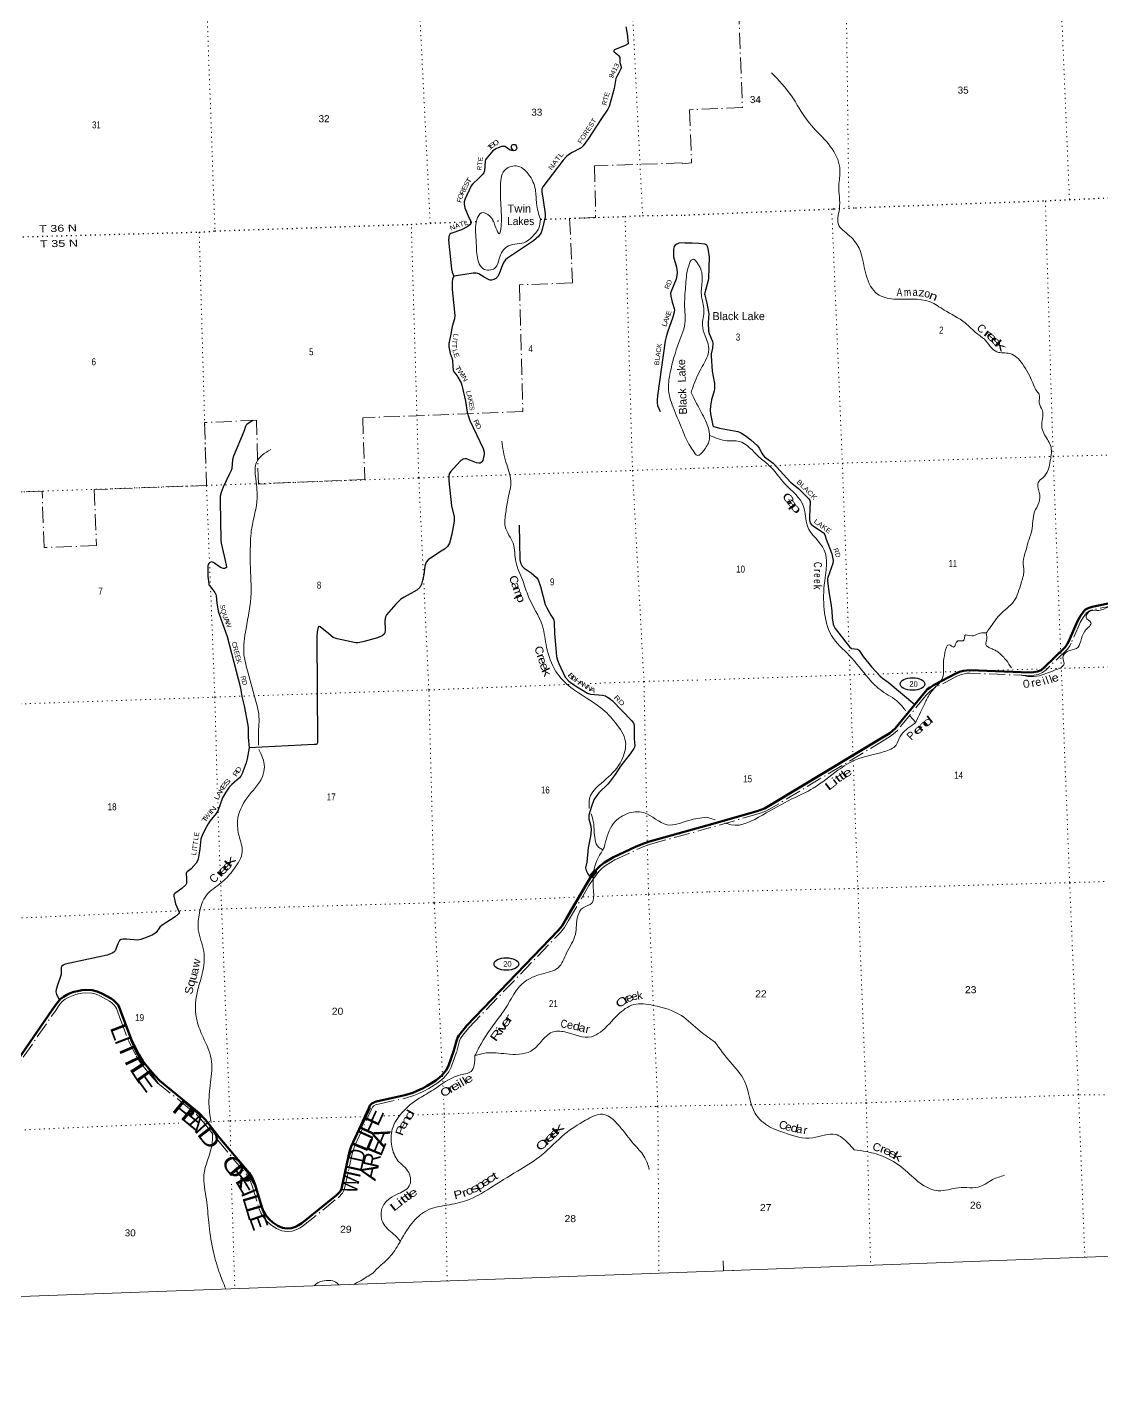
# Model space of a CAD drawing. Header units: feet. Extents: x 727543 to 978287, y 379550 to 572970.
# Drawn here: x 807907 to 834743, y 379550 to 413836 of the extents above; entities that cross this region are included whole.
import ezdxf
from ezdxf.enums import TextEntityAlignment as Align

# ---------------------------------------------------------------- set-up
doc = ezdxf.new("R2010")
doc.units = ezdxf.units.FT
doc.header["$LTSCALE"] = 80
doc.linetypes.add('DOT_DASHED', pattern=[7.7, 5, -1.2, 0.3, -1.2])
doc.linetypes.add('DOTTED', pattern=[1.5, 0.3, -1.2])
for name, color, linetype, lineweight in [('17', 7, 'Continuous', 25), ('23', 7, 'Continuous', 70), ('29', 7, 'Continuous', 25), ('39', 7, 'Continuous', 13), ('4', 7, 'Continuous', 13), ('44', 7, 'DOT_DASHED', 13), ('59', 7, 'Continuous', 13), ('6', 7, 'DOTTED', 25), ('7', 7, 'DOTTED', 13)]:
    doc.layers.add(name, color=color, linetype=linetype, lineweight=lineweight)
doc.layers.add('30', color=7, linetype='Continuous')
doc.layers.add('41', color=7, linetype='Continuous')

msp = doc.modelspace()

# ---------------------------------------------------------------- linework, layer by layer
at = {"layer": '17'}
for centre in [(830020.41, 397429.86), (819873.02, 390432.81)]:
    msp.add_ellipse(centre, major_axis=(309.24, -1), ratio=0.500121, dxfattribs=at)
at = {"layer": '23'}
for points in [[(836306.91, 399730.65), (834510.95, 399357.02), (834432.03, 399334.91), (834390.99, 399319.11), (834343.64, 399287.53), (834308.92, 399255.94), (834220.53, 399135.91), (834143.62, 399001.17), (833913.59, 398482.21), (833884.35, 398423.65), (833835.91, 398351.65), (833312.51, 397842.98), (833230.91, 397779.29), (833140.95, 397742.96), (833044.67, 397722.43), (832949.84, 397714.96), (831454.33, 397775.33), (831370.04, 397771.39), (831291.13, 397758.75), (831196.43, 397730.33), (831098.06, 397690.03), (830558.78, 397411.31), (830457.08, 397344.41), (830397.79, 397297.6), (830299.35, 397194.41), (830076.91, 396921.57)], [(830076.91, 396921.57), (829588.26, 396322.19), (829451.53, 396203.38), (829274.04, 396093.01), (826465.85, 394399.26), (826320.93, 394320.59), (826142.23, 394254.63), (824881.83, 393894.74)], [(821976.06, 392593.98), (821995.98, 392625.26), (822132.42, 392802.23), (822218.33, 392888.19), (822324.45, 392969.1), (822547.71, 393101.61), (823100.15, 393360.97), (823282.08, 393436.82), (823447.82, 393497.45), (824881.83, 393894.74)], [(808708.47, 389531.46), (808725.69, 389550.89), (808804.28, 389613.9), (808892.45, 389667.19), (808976.61, 389703.68), (809069.32, 389737.98), (809155.23, 389758.21), (809263.88, 389778.43), (809367.47, 389786.02), (809526.65, 389775.91), (809647.94, 389748.09), (809767.13, 389698.72), (809994.52, 389570.23), (810062.32, 389520.55), (810120.43, 389464.93), (810170.96, 389409.31), (810201.1, 389353.93), (810312.2, 389046.85), (810501.39, 388552.76), (810688, 388175.87), (810792.53, 388008.65), (810964.35, 387791.22), (811085.63, 387649.64), (811217.32, 387513.26), (812192.47, 386718.71), (812357.18, 386539.18), (812710.59, 386083.97), (813448.19, 385213.22), (813528.97, 385078.4), (813595.14, 384919.71), (813762.73, 384358.01), (813801.85, 384249.13), (813855.26, 384163.47), (813943.35, 384056.98), (814036.59, 383972.46), (814160.64, 383890.12), (814282.3, 383840.64), (814398.15, 383824.38), (814504.28, 383834.49), (814605.34, 383869.89), (814681.93, 383907.11), (814762, 383960.91), (815626.78, 384656.68), (815716.05, 384751.25), (815749.84, 384817.32), (815955.94, 385745.84), (815997.56, 385874.8), (816041.68, 385981.86), (816434.68, 386834.88), (816462.48, 386896.22), (816513.01, 386946.78), (816593.87, 386992.29), (816664.39, 387007.86), (817335.79, 387153.91), (817533.8, 387214.78), (817656.67, 387269.83), (817778.9, 387323.49), (817895.13, 387389.23), (818112.42, 387525.75), (818260.44, 387645.79), (818370.15, 387778.58), (818424.8, 387886.96), (818561.42, 388268.62), (818633.77, 388536.46), (818658.19, 388607.85), (818683.46, 388643.25), (818749.43, 388731.2), (818886.46, 388896.44), (821168.12, 391274.86), (821264.83, 391385.91), (821363.11, 391559.72), (821872.62, 392431.54), (821976.06, 392593.98)], [(808526.77, 389284.95), (808656.21, 389472.49), (808708.47, 389531.46)], [(804810.55, 383284.38), (805119.61, 383482.21), (805166.82, 383524.77), (805194.99, 383570.16), (805219.88, 383618.32), (805227.35, 383672.58), (805254.19, 384173.25), (805247.67, 384268.08), (805233.87, 384330.21), (805185.34, 384536.61), (805178.19, 384618.24), (805188.3, 384663.75), (805199.74, 384684.84), (805253.99, 384752.24), (805318.33, 384804.85), (806516.03, 385600.89), (806590.61, 385657.36), (806633.4, 385700.63), (806671.47, 385766.07), (806711.58, 385871.62), (807263.38, 387416.65), (807315.93, 387519.87), (807390.11, 387638.12), (808526.77, 389284.95)]]:
    msp.add_lwpolyline(points, dxfattribs=at)
at = {"layer": '29'}
msp.add_line((818837.67, 407663.1), (818560.85, 407623.66), dxfattribs=at)
for points in [[(822856.5, 413849.42), (822893.25, 413673.57), (822918.5, 413434.68), (822913.02, 413425.55), (822898.42, 413414.59), (822839.7, 413381.67), (822574.4, 413280.33), (822562.65, 413266.69), (822557.18, 413252.08), (822560.83, 413235.64), (822569.56, 413225.51), (822646.15, 413162.98), (822679.44, 413129.74), (822705.43, 413085.37), (822710.46, 413049.39), (822706.9, 412958.13), (822739.66, 412850.35), (822741.49, 412828.44), (822736.28, 412804.12), (822683.85, 412698.2), (822621.05, 412595.63), (822605.19, 412556.5), (822575.43, 412361.9), (822562.9, 412313.71), (822442.21, 411857.91), (822409.72, 411790.04), (822230.67, 411531.73), (821924.31, 411064.39), (821792.57, 410873.69), (821738.13, 410823.88), (821518.18, 410708.84), (821428.57, 410649.4), (821376.5, 410608.91), (821288.53, 410518.51), (820785.17, 409856.55), (820763.35, 409822.81), (820756.05, 409794.51), (820760.53, 409725.87), (820790.76, 409523.4), (820843.64, 409181.87), (820838.18, 409099.57), (820773.94, 408817.19), (820737.8, 408701.63), (820712.25, 408657.8), (820682.48, 408618.2), (820549.56, 408503.86), (820272.49, 408319.96)], [(820059.68, 410754.78), (820026.1, 410787.85), (820000.53, 410830.38), (819996.9, 410849.93), (819996.9, 410866.37), (820006.03, 410888.28), (820016.53, 410901.98), (820038.88, 410912.02), (820064.42, 410913.84), (820084.5, 410908.36), (820097.73, 410898.32), (820113.69, 410879.15), (820126.47, 410849.93), (820130.12, 410809.76), (820124.64, 410796.98), (820114.87, 410780.01), (820091.8, 410762.28), (820059.8, 410752.77), (820002.38, 410756.8), (819965.77, 410767.86), (819874.44, 410839.69), (819830.84, 410859.06), (819794.35, 410864.54), (819753.81, 410859.39), (819608.21, 410804.28), (819573.54, 410780.54), (819537.67, 410748.61), (819370.98, 410554.12), (819354.56, 410530.38), (819344.13, 410495.57), (819325.36, 410253.73), (819316.23, 410224.52), (819306.85, 410202.53), (819270.61, 410153.3), (819187.11, 410070.71), (819027.91, 409920.48), (818994.26, 409874.3), (818834.24, 409534.16), (818818.05, 409482.24), (818818.05, 409425.63), (818823.53, 409372.68), (818832.3, 409327.92), (818937.58, 409089.12), (818980.46, 409008.39), (818991.76, 408960.71), (818987.76, 408939), (818958.56, 408902.48), (818894.81, 408854.39), (818751.3, 408781.91), (818483.74, 408684.49), (818464.03, 408668.75), (818441.97, 408637.76), (818431.18, 408599.36), (818430.86, 408517.92), (818498.1, 407794.05), (818520.56, 407722.52), (818560.85, 407623.66)], [(824340.87, 408453.6), (824184.35, 408441.3), (824130.22, 408424.09), (824093.72, 408391.23), (824068.17, 408358.36), (824045.03, 408298.32), (824052.34, 408106.73), (824126.52, 407846.03), (824137.52, 407708.3), (824133.87, 407635.26), (824111.92, 407546.14), (823977.53, 407217.5), (823973.28, 407193.36), (823979.35, 407118.57), (824016.45, 406971.04), (824069.95, 406786.01), (824068.17, 406724.07), (824028.59, 406595.81), (823896.83, 406222.86), (823863.79, 406103.22), (823840.76, 406007.61), (823649.08, 404631.04), (823638.91, 404529.44), (823641.16, 404457.99), (823652.11, 404392.25), (823712.75, 404240.43)], [(824340.87, 408453.6), (824510.48, 408456.35), (824679.41, 408447.79), (824819.92, 408430.45), (824852.76, 408415.84), (824870.49, 408402.71), (824892.91, 408368.36), (824916.64, 408263.36), (824935.24, 408094.29), (824919.43, 407573.12), (824911.17, 407511.94), (824830.88, 407203.34), (824825.4, 407168.64), (824829.29, 407142.1), (824881.43, 406948.25), (824926.76, 406721.86), (824929.42, 406683.83), (824917.24, 406451.13), (824923.95, 406246.49), (824937.68, 406189.55), (825022.52, 405986.78), (825031.62, 405957.98), (825031.62, 405941.54), (825020.89, 405823.28), (824991.47, 405682.25), (824990.25, 405626.45), (825017.48, 405244.04), (825068.13, 404982.87), (825071.9, 404941.3), (825073.61, 404809.4), (825067.19, 404753.48), (824999.29, 404527.06), (824970.86, 404376.71), (824967.77, 404275.28), (824976.72, 404177.16), (825029.83, 403887.24), (825040.79, 403869.89), (825057.86, 403863.28), (825200.95, 403824.03), (825653.26, 403737.39), (825699.57, 403721.98), (825747.01, 403698.24), (825840.08, 403641.64), (825978.69, 403535.2), (826144.84, 403380.51), (826185.08, 403326.71), (826254.87, 403198.06), (826276.23, 403154.09), (826321.2, 403105.61), (826475.15, 402996.13), (826539.01, 402945.92), (826968.96, 402473.11), (827167.22, 402316.79), (827299.75, 402186.36), (827425.9, 402060.28), (827451.45, 402016.46), (827461.17, 401990.38), (827458.55, 401800.61), (827443.74, 401612.42), (827445.99, 401532.6), (827453.29, 401486.95), (827460.58, 401457.73), (827486.13, 401423.03), (827537.78, 401381.74), (827668.8, 401289.59), (827787.07, 401213.13), (827805.48, 401196.57), (827831.03, 401160.05), (827866.29, 401050.52), (828006.28, 400680.23), (828031.76, 400555.63), (828035.41, 400515.46), (828027.78, 400442.9), (827904.02, 400091.81), (827896.72, 400058.95), (827895.32, 400008.34), (827932.63, 399729.21), (827976.39, 399440.21), (828005.93, 399255.63), (828012.77, 399082.35), (828035.41, 398926.8), (828050.01, 398882.97), (828085.95, 398816.61), (828447.83, 398355.24), (828491.73, 398320.69), (828648.32, 398298.07), (828668.64, 398286.77), (828685.06, 398271.25), (828784.71, 398121.37), (828993.17, 397860.49), (829204.39, 397632), (829270.85, 397572.79), (829414.93, 397472.09), (830076.91, 396921.57)], [(820272.49, 408319.96), (819902.81, 408074.59), (819850.92, 408031.47), (819829.02, 407998.61), (819777.27, 407904.07), (819689.39, 407679.01), (819661.14, 407615.14), (819635.59, 407585.02), (819606.4, 407561.28), (819560.77, 407537.54), (819500.55, 407523.84), (819464.06, 407522.93), (819445.36, 407526.29), (819313.67, 407595.92), (819183.28, 407677.74), (819155.66, 407687.27), (819120.98, 407691.84), (819089.96, 407696.4), (819042.71, 407692.32), (818837.67, 407663.1)], [(818560.85, 407623.66), (818529.73, 407549.41), (818514.84, 407477.68), (818520.02, 407287.99), (818580.81, 406634.57), (818575.62, 406555.4), (818520.14, 406364.44), (818486.85, 406174.68), (818438.47, 405940.68), (818433, 405901.42), (818434.85, 405856.59), (818469.23, 405686.68), (818520.59, 405558.13), (818530.08, 405514.17), (818531.09, 405360.64), (818542.49, 405269.62), (818557.02, 405230.69), (818639.93, 405130.11), (818662.93, 405100.71), (818719.5, 405000.28), (818743.22, 404952.81), (818758.97, 404898.12), (818851.61, 404496.96), (818896.24, 404222.52), (818931.18, 404090.92), (818961.14, 404015.88), (819296.2, 403316.68), (819316.22, 403224.47), (819319.87, 403173.35), (819313.49, 403127.66), (819281.55, 403014.48), (819263.3, 402983.44), (819244.22, 402964.24), (819217.68, 402950.57), (819183.01, 402946.92), (819129.3, 402955.96), (818876.43, 403054.66), (818843.98, 403055.63), (818794.31, 403045.52), (818766.94, 403032.74), (818735.25, 403011.32), (818546.79, 402809.08), (818474.96, 402735.1), (818443.2, 402678.14), (818431.17, 402620.06), (818433.06, 402507.83), (818502.63, 401881.09), (818568.03, 401611.19), (818571.75, 401500.88), (818508.01, 401176.09), (818454.89, 400950.17), (818403.79, 400866.17), (818327.94, 400798.48), (818198.68, 400724.76), (817922.37, 400535.92), (817867.29, 400471.75), (817832.92, 400371.4), (817809.02, 400159.93), (817751.88, 399928.46), (817710.35, 399845.43), (817633.34, 399776.5), (817316.18, 399602.57), (817235.95, 399546.72), (817109.56, 399424.65), (816998.01, 399291.27), (816878.39, 399157.44), (816852.67, 399109.54), (816838.08, 399017.82), (816841.72, 398773.55), (816832.03, 398710.32), (816816.17, 398674.95), (816769.73, 398634.17), (816655.42, 398581.47), (816320.78, 398488.49), (816210.32, 398463.13), (816162.88, 398457.66), (816113.86, 398461.06), (815640.97, 398556.26), (815545.14, 398593.81), (815434.45, 398684.79), (815223.54, 398861.26), (815195.71, 398866.69), (815169.76, 398846.21), (815144.16, 398731.65), (815137.68, 398601.96), (815157.09, 395987.95), (815153.73, 395956.93), (815140.26, 395930.44), (815120.89, 395920.41), (815070.34, 395914.51), (813443.18, 395834.06)], [(813539.38, 404014.96), (813396.41, 403922.02), (813370.86, 403896.46), (813351.52, 403864.24), (813310.49, 403736.71), (813053.34, 403122.23), (813032.24, 403034.46), (813010.72, 402817.05), (812994.94, 402762.5), (812946.9, 402664.03), (812797.79, 402344.7), (812743.11, 402211.05), (812724.87, 402127.05), (812721.12, 401998.99), (812735.81, 401027.79), (812745.03, 400947.39), (812847.41, 400518.47), (812879.17, 400358.52), (812876.32, 400340.29), (812867.2, 400330.25), (812837.16, 400315.82), (812801.51, 400314.73), (812750.41, 400331.16), (812705.13, 400357.13), (812556.98, 400466.29), (812534, 400477.16), (812505.88, 400480.9), (812467.88, 400465.48), (812436.54, 400438.9), (812423.76, 400418.81), (812414.13, 400381.72), (812413.88, 400112.92), (812434.71, 399936.74), (812442.01, 399910.26), (812453.26, 399892.76), (812542.82, 399782.45), (812589.83, 399714.88), (812617.2, 399663.75), (812624.56, 399633.3), (812635.19, 399454.02), (812670.12, 399255.64), (812684.68, 399200.06), (812824.2, 398827.72), (812897.65, 398613.45), (813232.58, 397336.27), (813265.55, 397121.83), (813322.03, 396886.43), (813411.02, 396405.22), (813417.94, 396327.81), (813423.13, 396103.77), (813443.18, 395834.06)], [(820191.5, 401399.05), (820212.73, 400529.19), (820225.04, 400457.17), (820246.93, 400409.7), (820268.83, 400373.18), (820318, 400324.74), (820488.76, 400210.75), (820625.22, 400094.9), (820666.65, 400031.71), (820725.98, 399863.94), (820845.49, 399414.52), (820882.9, 399334.91), (820986.97, 399150.61), (821053.52, 399049.32), (821070.38, 398973.27), (821075, 398690.59), (821105.3, 398316.35), (821123.18, 398117.25), (821152.06, 398023.1), (821186.41, 397938.81), (821344.08, 397601.81), (821429.44, 397504.52), (821558.21, 397405.31), (821900.25, 397201.4), (821976.91, 397173.45), (822278.12, 397147.4), (822345.51, 397132.01), (822396.61, 397102.79), (822462.3, 397062.62), (822521.07, 397011.07), (823002.46, 396516.64), (823046.51, 396447.54), (823064.51, 396403.42), (823065.91, 396325.32), (823063.4, 396060.44), (823079.11, 395892.14), (823075.45, 395850.14), (823059.58, 395817.72), (822964.42, 395681.18), (822723.05, 395381.08), (822591.83, 395169.83), (822417.52, 394934), (822181.28, 394714.36), (822131.04, 394643.57), (822060.84, 394531.76), (822001.74, 394365.73), (821936.75, 394153.78), (821933, 394056.83), (821981.98, 393879.63), (821991.49, 393784.92), (821976.5, 393630.76), (821916.89, 393338.53), (821879.4, 392980.81), (821852.8, 392837.21), (821865.47, 392771.9), (821903.9, 392687.48), (821976.06, 392593.98)], [(813443.18, 395834.06), (813400.07, 395563.43), (813371.97, 395464.4), (813268.68, 395194.58), (813235.84, 395128.84), (813206.02, 395087.57), (813016.85, 394920.68), (812948.85, 394849.25), (812863.57, 394727.12), (812778.35, 394583.32), (812673.78, 394279.75), (812625.47, 394191.02), (812466.33, 394006.55), (812418.3, 393932.8), (812339.74, 393785.44), (812268.67, 393640.64), (812241.77, 393559.83), (812217.88, 393314), (812181.07, 393103.79), (812162.82, 393030.75), (812123.64, 392957.23), (811994.76, 392808.75), (811896.4, 392734.94), (811881.8, 392722.16), (811870.03, 392692.84), (811877.2, 392571.97), (811881.8, 392475.64), (811881.8, 392444.6), (811862.42, 392411.52), (811761.08, 392321.19)], [(811761.08, 392321.19), (811761.08, 392321.19), (811589.56, 392198.62), (811567.92, 392167.05), (811561.22, 392130.39), (811608.9, 391941), (811694.58, 391725.38), (811695.66, 391708.72), (811684.71, 391683.16), (811594.18, 391608.76), (811275.95, 391405.6), (811216.51, 391353.79), (811119.09, 391221.17), (811042.36, 391166.4), (810895.11, 391105.92), (810739.44, 391042.23), (810664.58, 391032.75), (810383.92, 391053.85), (810297.82, 391056.84), (810246.73, 391045.88), (810209.65, 391022.14), (810167.89, 390941.05), (810095.54, 390761.29), (810064.25, 390729.98), (810027.75, 390704.42), (809901.59, 390651.72), (808847.91, 390426.65), (808797.8, 390403.12), (808764.95, 390377.56), (808747.51, 390344.39), (808746.7, 390176.69), (808736.31, 390123.5), (808660.42, 389901.11), (808622.61, 389796.88), (808615.37, 389739.01), (808631.54, 389671.18), (808708.47, 389531.46)]]:
    msp.add_lwpolyline(points, dxfattribs=at)
at = {"layer": '39'}
for p, q in [((829953.75, 396635.57), (830098.96, 396464.14)), ((824871.21, 394106.01), (825092.13, 394036.5))]:
    msp.add_line(p, q, dxfattribs=at)
for points in [[(826496.78, 412704.35), (826993.7, 412127.26), (827393.15, 411509.95), (828152.54, 410531.92), (828206.65, 410265.83), (828180.33, 409893.65), (828192.21, 409295.07), (828175.46, 408888.98), (828313.42, 408743.25), (828637.85, 408407.32), (828865.56, 407641.93), (829147.27, 407171.17), (829549.42, 407050.15), (830459.64, 406979.77), (830812.83, 406774.09), (831332.99, 406454.09), (831625.96, 406189.51), (831814.55, 406043.79), (832128, 405727.59), (832453.7, 405688.22), (832764.61, 405430.42), (833022.06, 404958.68), (833126.44, 404747.05), (833186.81, 404662.74), (833185.55, 404458.98), (833264.98, 404262.48), (833247.96, 403862.43), (833389.42, 403543.37), (833469.03, 403389.24), (833463.09, 403013.84), (833277.34, 402582.82), (833158.77, 402469.14), (833187.65, 402224.23), (833179.01, 401957.64), (833069.39, 401731.37), (833000.69, 401262.68), (832900.9, 400950.08), (832850.69, 400754.43), (832783.52, 400483.48), (832801.59, 400254.27), (832733.88, 399949), (832554.89, 399502.11), (832193.55, 399150.77), (831950.51, 398826.37), (831858.48, 398707.71)], [(820721.13, 409042.36), (820627.61, 409432.9), (820596.36, 409785.63), (820428.74, 410162.95), (820116.46, 410376.74), (819826.64, 410259.78), (819724.6, 409832.72), (819742.81, 409249.3), (819740.56, 408867.37), (819691.69, 408682.19), (819612.34, 408825.51), (819459.37, 409122.41), (819254.38, 409205.76), (819134.35, 409030.77), (819117.43, 408535.3), (819140.02, 408135.86), (819328.94, 407789.42), (819604.72, 407837.3), (819689.04, 408053.75), (819923.78, 408379.35), (820359.89, 408478.05), (820507.46, 408598.4), (820681.2, 408818.11), (820724.76, 409043.56)], [(824376.1, 407663.21), (824549.28, 408041.58), (824711.93, 407840.35), (824764.36, 407519.73), (824745.51, 407161.97), (824809.53, 406761.14), (824770.9, 406392.5), (824836.96, 406130.92), (824931.22, 405779.71), (824765.15, 405361.58), (824543.44, 404872.64), (824487.7, 404711.06)], [(824376.1, 407663.21), (824335.13, 407173.48), (824328.46, 406803.55), (824341.76, 406506.9), (824180.69, 405961.06), (823967.27, 405211.74), (823922.5, 404830.68), (824036.83, 404344.83), (824251.2, 403831.38), (824431.9, 403424.11), (824533.81, 403271.29), (824537.8, 403264.82)], [(824487.7, 404711.06), (824766.23, 404173.61), (824941.51, 403728.83), (824947.38, 403547.54), (824820.97, 403288.33), (824645.27, 403138.07), (824537.8, 403264.82)], [(824958.55, 403641.41), (825392.6, 403506.91), (825684.82, 403492.41), (826188.97, 403099.63), (826433.8, 402893.16), (826830.37, 402435.08), (827298.73, 401862.89), (827394.6, 401376.56), (827815.81, 400776.31), (827825.19, 399998.11), (827813.78, 399287.68), (827997.91, 398639.54), (828447.04, 398137.18), (828921.11, 397573.29), (829254.86, 397255.89), (829663.85, 396977.82), (829847.32, 396761.22)], [(813988.47, 403292.62), (813626.27, 402965.59), (813602.54, 402623.49), (813647.86, 402079.2), (813509.52, 401323.84), (813474.84, 400813.74), (813478.96, 400292.58), (813493.31, 399702.99), (813367.47, 398806.54), (813316.47, 398170.73), (813424.11, 397704.9), (813619.19, 396966.66), (813678.94, 396737.95), (813680.67, 396228.84), (813683.6, 395900.86)], [(819756.22, 403501.46), (819861.77, 402972.94), (819983.57, 402507.49), (819916.1, 402075.31), (819856.6, 401712.03), (819845.25, 401362.19), (820040.42, 400945.2), (820108.91, 400487.92), (820279.96, 400014.2), (820428.36, 399604.03), (820772.77, 398879.93), (820878.25, 398353.43), (821109.74, 397745.49), (821486.71, 397339.49), (822233.05, 396836.42), (822601.06, 396458.46), (822848.42, 395990.36), (822749.79, 395518.94), (822369.51, 395058.07), (821951.69, 394567.9), (821941.51, 394322.43)], [(832702, 397660.47), (832968.05, 397614.74), (833585.59, 397780.61), (833807.43, 397940.79), (833776.51, 398092.84), (833881.46, 398240.25), (834121.05, 398318.45), (834326.93, 398752.29), (834475.4, 398970.03), (834356.5, 399096.37), (834464.97, 399256.03), (834678.75, 399266.53), (834927.16, 399355.99), (835256.83, 399299.9), (835315.35, 399165.1), (835757.92, 398999.31), (836077.37, 398870.93), (836250.23, 398760.88), (836394.91, 398926.03), (836488.68, 398958.03)], [(830093.95, 396460.35), (830293.8, 396880.06), (830420.65, 397129.2), (830597.49, 397357.17), (830753, 397541.9), (830794.27, 397942.92), (830830.95, 398216.69), (830937.93, 398410.58), (831047.69, 398354.48), (831148.43, 398505.76), (831285.88, 398511.27), (831320.78, 398593.35), (831328.96, 398638.06), (831499.28, 398632.79), (831658.98, 398685.59), (831858.48, 398707.71)], [(831858.48, 398707.71), (831867.24, 398506.36), (831852.99, 398415.02), (831984.9, 398315.43), (832081.83, 398274.95), (832171.56, 398214), (832364.35, 398018.02), (832490.46, 397830.36)], [(825333.42, 393960.58), (825488.29, 393911.85), (826268.51, 394152.95), (827003.8, 394557.2), (827540.36, 394828.9), (828156.41, 395272.92), (828594.81, 395533.11), (829310.75, 395739.33), (829609.32, 395904.6), (829713.4, 396118.55), (830046.35, 396424.37), (830098.96, 396464.14)], [(813690.29, 395795.25), (813827.07, 395364.01), (813779.96, 395122.3), (813393.99, 394584.5), (813157.01, 394006.29), (813194.9, 393635.55), (813273.85, 393245.72), (813062.99, 392803.58), (812765.57, 392476.29), (812376.96, 392152.59), (812204.46, 391713.52), (812175.22, 391288.43), (812311.35, 390752.65), (812276.1, 390196.07), (812163.2, 389792.96), (812106.54, 389468.15), (812145.05, 389012.57), (812295.41, 388604.47), (812498.4, 388066.47), (812482.36, 387478.08), (812444.7, 386868.91), (812493.75, 386477.17)], [(821992.45, 394182.1), (822044.24, 393997.06), (822068.9, 393709.31), (822211.04, 393326.28), (822292.72, 393289.73)], [(824872.41, 394106.24), (824431.88, 394020.89), (823888.84, 393911.21), (823302.49, 394216.58), (822886.42, 394189.14), (822509.25, 393887.97), (822319.74, 393345.39)], [(822317.78, 393343.32), (822063.75, 392808.03), (822041.15, 392608.65), (822048.72, 392236.9), (822010.9, 391957.05), (821789.9, 391839.93), (821658.56, 391638.37), (821596.15, 391173.99), (821377.83, 390711.45), (821166.79, 390340.03), (820750.7, 390183.28), (820205.62, 389879.58), (819929.42, 389455.88), (819730.27, 389157.52), (819238.74, 388435.02), (819087.93, 388144.03)], [(819090.44, 388148.88), (819365.17, 388210.13), (819871.86, 388187.5), (820480.93, 388256.54), (820748.52, 388502.2), (821016.74, 388727.68), (821330.18, 388736.17), (821999.84, 388614.91), (822222.8, 388734.1), (822656.67, 389164.09), (823057.53, 389419.43), (823545.9, 389400.34), (824244.04, 389144.48), (824717.71, 388753.22), (825084.16, 388484.3)], [(825083.49, 388484.79), (825462.69, 387986.9), (825825.87, 387505.29), (826091.98, 386695.05), (826448.49, 386366.47), (826827.78, 386212.26), (827531.65, 386091.24), (828092.9, 386176.29), (828414.35, 385955.21), (828559.83, 385791.5)], [(819087.93, 388144.03), (818990.89, 387751.45), (818688.43, 387650.31), (818049.24, 387291.41), (817695.87, 387077.65), (817258.44, 386712.45), (817022.19, 386306), (817011.21, 385879.39), (817164.17, 385517.83), (817432.34, 385226.07), (817446.9, 384889.05), (817129.78, 384674.37), (816782.94, 384374.02), (816783.15, 383978.02), (817055.49, 383682.33), (817230.9, 383509.28)], [(817226.96, 383513.16), (817555.51, 384002.99), (817932.94, 384296.08), (818451.27, 384419.23), (818947.1, 384549.86), (819545.84, 384885.31), (820232.86, 385310.05), (820754.31, 385657.55), (821332.84, 386186.43), (821852.4, 386529.84), (822276.82, 386678.74), (822749.54, 386317.76), (823096.82, 385890.75), (823332.76, 385594.08), (823443.13, 385300.06)], [(812530.15, 386219.22), (812530.83, 386202.06), (812510.29, 385893.76), (812317.77, 385164.24), (812377.49, 384547.6), (812437.79, 383977.44), (812537.7, 383305.32), (812692.6, 382751.87), (812863.66, 382313.28)], [(828559.17, 385791.6), (828870.98, 385745.61), (829343.09, 385599.16), (829845.14, 385276.42), (830265.72, 384918.13), (830663.12, 384766.66), (831160.03, 384841.06), (831729.36, 384880.04), (832017.82, 385044.9), (832316.82, 385153.72)], [(817228.96, 383511.19), (816981.25, 383142.87), (816714.1, 382883.08), (816532.44, 382708.83)], [(816060.46, 382425.56), (816234.77, 382520.5), (816534.88, 382710.38)], [(815061.97, 382388.07), (815166.74, 382471.93), (815378.58, 382524.92), (815581.59, 382498.42), (815696.9, 382412.87)]]:
    msp.add_spline(points, degree=3, dxfattribs=at)
at = {"layer": '4'}
for p, q in [((825285.84, 383016.57), (825295.3, 382766.74)), ((825285.84, 383016.57), (825295.3, 382766.74)), ((825285.84, 383016.57), (825295.3, 382766.74)), ((825545.12, 382776.2), (825291.15, 382766.59)), ((825545.12, 382776.2), (825291.15, 382766.59)), ((825545.12, 382776.2), (825291.15, 382766.59))]:
    msp.add_line(p, q, dxfattribs=at)
msp.add_lwpolyline([(969937.84, 572954.67), (978041.59, 388968.11), (947496.78, 387643.8), (916945.33, 386361.5), (886396.97, 385118.33), (855846.95, 383920.08), (825295.31, 382766.75), (794742.09, 381652.54), (764187.38, 380580.36), (733631.22, 379550.22), (727552.54, 563611.91)], dxfattribs=at)
msp.add_lwpolyline([(969937.84, 572954.67), (978041.59, 388968.11), (947496.78, 387643.8), (916945.33, 386361.5), (886396.97, 385118.33), (855846.95, 383920.08), (825295.31, 382766.75), (794742.09, 381652.54), (764187.38, 380580.36), (733631.22, 379550.22), (727552.54, 563611.91)], dxfattribs=at)
at = {"layer": '44'}
for points in [[(854368.3, 422295.56), (843793.16, 421862.49), (838725.56, 421613.46), (838782.28, 420278.97), (833526.31, 420115.03), (828219.55, 419969.68), (825463.9, 419857.61), (825768.83, 411834.05), (824447.55, 411780.2), (824497.86, 410455.72), (824267.63, 410424.74)], [(824266.7, 410449.86), (822073.5, 410380.7), (822102.44, 409086.81), (821453.23, 409062.15), (821525.56, 407450.29), (820199.31, 407405.62), (820285.36, 404235.46), (816285.12, 404082.39), (816336.1, 402538.03), (813675.62, 402427.05), (813629.58, 404019.23), (812332.01, 403964.44), (812379.26, 402390.32), (809578.01, 402290.4), (809633.11, 400886.9), (808321.15, 400838.75), (808273.43, 402249.3), (806975.13, 402203.45)], [(836309.76, 399654.63), (834528.72, 399284.11), (834455.67, 399263.65), (834425.69, 399252.1), (834389.94, 399228.26), (834364.9, 399205.47), (834283.51, 399094.95), (834210.64, 398967.3), (833981.46, 398450.24), (833949.28, 398385.81), (833893.78, 398303.31), (833361.86, 397786.36), (833268.76, 397713.69), (833162.98, 397670.97), (833055.48, 397648.05), (832951.28, 397639.84), (831454.57, 397700.26), (831377.75, 397696.67), (831307.91, 397685.48), (831221.48, 397659.54), (831129.56, 397621.88), (830596.71, 397346.49), (830501.01, 397283.53), (830448.41, 397242.01), (830355.63, 397144.75), (829642.32, 396269.8), (829496.21, 396142.85), (829313.21, 396029.05), (826503.13, 394334.16), (826351.97, 394252.1), (826165.54, 394183.29), (824884.69, 393817.71)], [(808588.5, 389242.35), (808715.35, 389426.15), (808777.59, 389496.37), (808847.32, 389552.28), (808926.92, 389600.39), (809004.56, 389634.05), (809091.01, 389666.04), (809170.7, 389684.8), (809273.51, 389703.93), (809367.84, 389710.85), (809515.82, 389701.45), (809625.05, 389676.39), (809734.21, 389631.18), (809953.77, 389507.11), (810014.02, 389462.96), (810066.68, 389412.56), (810109.39, 389365.55), (810132.51, 389323.07), (810241.91, 389020.68), (810432.61, 388522.64), (810622.44, 388139.26), (810731.12, 387965.39), (810906.43, 387743.55), (811030.12, 387599.15), (811166.48, 387457.94), (812140.88, 386664), (812299.83, 386490.75), (812652.33, 386036.71), (813387, 385169.42), (813461.84, 385044.52), (813524.4, 384894.49), (813691.45, 384334.59), (813733.97, 384216.24), (813794.27, 384119.53), (813888.99, 384005.03), (813990.41, 383913.1), (814125.42, 383823.48), (814262.66, 383767.66), (814396.47, 383748.88), (814520.47, 383760.69), (814634.22, 383800.54), (814719.42, 383841.94), (814806.5, 383900.45), (815677.79, 384601.46), (815777.94, 384707.56), (815820.98, 384791.71), (816028.4, 385726.15), (816068.03, 385848.95), (816110.44, 385951.87), (816502.9, 386803.71), (816525.16, 386852.84), (816558.78, 386886.47), (816620.93, 386921.46), (816680.45, 386934.6), (817354.81, 387081.29), (817560.25, 387144.45), (817687.08, 387201.27), (817812.52, 387256.34), (817933.56, 387324.8), (818156.15, 387464.65), (818313.49, 387592.25), (818433.33, 387737.3), (818493.85, 387857.33), (818633.04, 388246.17), (818705.53, 388514.52), (818725.6, 388573.2), (818743.99, 388598.95), (818808.33, 388684.73), (818942.46, 388846.48), (821223.49, 391224.24), (821326.38, 391342.38), (821428.13, 391522.34), (821936.65, 392392.46), (822057.43, 392582.13), (822188.87, 392752.62), (822267.81, 392831.61), (822366.47, 392906.82), (822582.87, 393035.26), (823130.53, 393292.38), (823309.41, 393366.96), (823470.75, 393425.98), (824884.69, 393817.71)], [(804816.59, 383199.2), (805165.24, 383422.37), (805224.94, 383476.19), (805260.27, 383533.11), (805292.42, 383595.33), (805302.08, 383665.45), (805329.33, 384173.82), (805322.11, 384278.84), (805306.99, 384346.92), (805259.58, 384548.53), (805253.91, 384613.26), (805259.24, 384637.23), (805262.43, 384643.11), (805307.52, 384699.13), (805362.93, 384744.44), (806559.47, 385539.7), (806640.16, 385600.81), (806693.43, 385654.67), (806739.39, 385733.68), (806781.96, 385845.68), (807332.4, 387386.9), (807381.25, 387482.85), (807452.77, 387596.87), (808588.5, 389242.35)]]:
    msp.add_lwpolyline(points, dxfattribs=at)
at = {"layer": '59'}
for points in [[(821956.07, 392641.63), (822072.27, 392788.78), (822134.07, 392739.98), (822017.87, 392592.82)], [(821967.29, 392642.94), (822073.58, 392777.55), (822122.84, 392738.66), (822016.54, 392604.05)]]:
    msp.add_lwpolyline(points, close=True, dxfattribs=at)
at = {"layer": '6'}
for p, q in [((818851.34, 408976.8), (819122.55, 408986.06)), ((819529.28, 408999.96), (819735.06, 409006.99))]:
    msp.add_line(p, q, dxfattribs=at)
for points in [[(824315.08, 409147.69), (828060.29, 409301.88), (828593.58, 409331.35), (833338.47, 409505.59), (833940.67, 409533.79), (838784.96, 409750.34), (839238.71, 409746.36), (844287.16, 409971.11), (844418.37, 409980.41), (849631.87, 410181.52), (849760.8, 410196.78), (854821.02, 410383.67)], [(820733.36, 409041.09), (822833.56, 409112.83), (823276.12, 409134.93), (824315.08, 409147.69)], [(806832.79, 408580.2), (812197.87, 408721.56), (812591.64, 408750.41), (817496.54, 408915.67), (817969.17, 408946.66), (818600.7, 408968.23)]]:
    msp.add_lwpolyline(points, dxfattribs=at)
at = {"layer": '7'}
for p, q in [((812659.81, 394472.85), (812719.21, 392862.4)), ((807480.29, 386275.72), (811692.54, 386458.09)), ((816809.57, 386636.35), (817274.49, 386651.24)), ((813005.33, 384936.11), (813087.08, 382316.5))]:
    msp.add_line(p, q, dxfattribs=at)
for points in [[(833940.67, 409533.79), (833717.99, 414835.61), (833524.67, 420114.41), (833306.66, 425448.69), (833137.73, 429104.16)], [(822525.09, 428707.8), (822640.26, 425034.87), (822856.64, 419787.54), (823009.63, 414496.06), (823276.12, 409134.93)], [(827838.75, 428905.62), (827983.4, 425303.68), (828215.56, 419969.97), (828363.71, 414659.1), (828431.44, 409322.39)], [(817969.17, 408946.66), (817703.07, 414295.68), (817474.75, 419601.28), (817320.49, 424868.48), (817171.62, 428509.78)], [(811984.74, 423941.27), (812152.95, 419370.18), (812398.33, 414101.41), (812591.64, 408750.41)], [(834326.12, 383104.14), (834167.15, 387164.28), (833946.41, 392468.19), (833737.63, 397823.02), (833533.59, 403115.5), (833338.47, 409505.59)], [(822837.55, 409114.96), (823023.77, 402765.72), (823309.5, 397493.95), (823423, 392171.1), (823657.13, 386873.74), (823684.9, 382706.98)], [(828001.67, 409299.47), (828267.98, 402948.6), (828459.11, 397673.75), (828653.56, 392322.39), (828864.54, 386963.62), (828974.33, 382903.76)], [(812197.87, 408721.56), (812379.26, 402390.32), (812588.82, 397102.39), (812650.53, 394816.39)], [(818290.23, 387372.78), (818072.13, 391963.45), (817936.52, 397281.67), (817684.25, 402578.56), (817496.54, 408915.67)], [(824550.33, 402816.18), (828267.98, 402948.6), (833533.59, 403115.5), (838928.04, 403253.28)], [(806975.13, 402203.45), (812379.26, 402390.32), (817684.25, 402578.56), (823023.77, 402765.72), (824550.33, 402816.18)], [(839121.18, 397978.51), (833737.63, 397823.02), (828459.81, 397657.64), (824746.72, 397530.93)], [(794211.37, 396485.89), (796517.34, 396695.14), (801836.67, 396811.01), (807128.12, 396911.98), (812594.88, 397102.56), (817942.59, 397281.83), (821586.65, 397425.86)], [(821968.35, 397440.94), (823309.5, 397493.95), (824746.72, 397530.93)], [(824943.38, 392238.19), (828653.56, 392322.39), (833946.41, 392468.19), (839305.88, 392618.69)], [(794402.49, 391144.01), (796710.65, 391344.14), (801930.82, 391459.34), (807280.85, 391563.92), (812758.05, 391809.34), (818072.13, 391963.45), (823435.07, 392173.44), (824943.38, 392238.19)], [(812732.09, 392513.26), (812758.05, 391809.34), (812969.87, 386513.39), (812990.18, 385610.19)], [(839495.49, 387192.5), (834167.15, 387164.28), (828864.54, 386963.62), (825141.55, 386904.44)], [(817536.75, 386659.63), (818307.72, 386684.32), (823620.67, 386874.77), (825141.55, 386904.44)], [(818392.7, 382511.36), (818319.79, 386686.66), (818303.4, 387060.06)], [(812317.01, 386485.12), (812969.87, 386513.39), (816431.41, 386624.24)]]:
    msp.add_lwpolyline(points, dxfattribs=at)

# ---------------------------------------------------------------- texts
at = {"layer": '17'}
for p in [(830046.46, 397361.55), (819899.07, 390364.5)]:
    msp.add_text('20', height=140, dxfattribs=at).set_placement(p, align=Align.CENTER)
at = {"layer": '30'}
for s, rotation, width, p in [('9413', 62.665, 1.1, (822614.23, 412726.76)), ('RTE', 75.169, 1.05, (822413.44, 412040.54)), ('FOREST', 56.754, 1.1, (821939.53, 411216.89)), ('1', 44.401, 1.3, (819502.13, 410807.73)), ('5', 38.674, 1.8, (819558.54, 410849.21)), ('0', 35.732, 1.85, (819642.66, 410904.88)), ('T', 85.562, 0.9, (819272, 410433.24)), ('E', 84.32, 0.8, (819283.8, 410541.24)), ('NATL', 52.75, 1.25, (821157.54, 410461.89)), ('T', 59.34, 1.55, (818987, 409981.91)), ('R', 85.562, 0.7, (819261.18, 410319.12)), ('R', 64.805, 1.15, (818834.72, 409699.62)), ('E', 64.805, 1.2, (818883.21, 409802.72)), ('S', 64.805, 1.2, (818929.49, 409901.08)), ('F', 73, 1.1, (818757.42, 409498.57)), ('O', 64.805, 1.1, (818785.23, 409594.42)), ('NATL', 20.007, 1.15, (818704, 408839.19)), ('E', 72.85, 1.05, (823985.34, 406682.67)), ('L', 70.542, 1.25, (823879.44, 406399.33)), ('A', 70.542, 1.15, (823915.55, 406490.32)), ('T', 265.319, 0.9, (818522.31, 405983.87)), ('T', 270.439, 0.8, (818518.08, 405873.6)), ('E', 291.778, 1.15, (818571.49, 405621.25)), ('A', 82.073, 0.9, (823720.51, 405651.88)), ('C', 82.073, 0.8, (823734.72, 405761.58)), ('K', 82.073, 0.8, (823751.86, 405875.24)), ('T', 297.139, 1.45, (818613.73, 405288.39)), ('W', 306.499, 1.15, (818692.35, 405176.98)), ('B', 82.073, 0.85, (823691.3, 405441.83)), ('L', 82.073, 0.95, (823706.62, 405551.85)), ('N', 299.392, 1.2, (818783.83, 405031.05)), ('L', 283.003, 1.05, (818876.86, 404700.51)), ('K', 283.003, 0.9, (818924.26, 404495.88)), ('E', 279.237, 0.9, (818941.39, 404401.89)), ('S', 279.237, 0.9, (818953.37, 404307.36)), ('R', 295.604, 1.15, (819075.06, 403945.51)), ('D', 295.604, 1.15, (819122.65, 403840.54)), ('BLACK', 315.458, 1.2, (827337.84, 402242.77)), ('LAKE', 323.88, 1.2, (827738.61, 401324.61)), ('S', 279.986, 0.9, (812724.61, 399349.81)), ('Q', 284.68, 0.9, (812751.38, 399226.44)), ('U', 286.542, 0.95, (812791.52, 399105.26)), ('A', 290.542, 1.15, (812832.56, 399000.03)), ('W', 290.542, 0.9, (812872.2, 398899.14)), ('C', 284.694, 0.9, (813023.11, 398411)), ('R', 284.694, 0.9, (813052.12, 398300.36)), ('K', 284.694, 0.95, (813135.45, 397982.6)), ('B', 311.263, 1.7, (821451.78, 397585.2)), ('R', 284.694, 0.9, (813246.6, 397558.75)), ('D', 284.694, 0.9, (813275.62, 397448.11)), ('H', 322.388, 1.4, (821619.6, 397448.34)), ('A', 329.198, 1.4, (821713.51, 397395.97)), ('N', 329.198, 1.25, (821807.89, 397338.26)), ('N', 329.198, 1.25, (821911.63, 397279.69)), ('A', 332.968, 1.3, (822006.21, 397229.84)), ('RD', 314.234, 1.3, (822653.09, 396975.82)), ('D', 58.456, 1.3, (813227.98, 395258.1)), ('E', 55.074, 1.5, (812862.97, 394848.53)), ('S', 46.409, 1.75, (812936.53, 394934.81)), ('R', 58.15, 1.3, (813167.11, 395167.14)), ('L', 65.993, 1.35, (812697.79, 394576.03)), ('A', 62.993, 1.3, (812748, 394662.96)), ('K', 59.348, 1.3, (812802.94, 394763.16)), ('N', 49.216, 1.55, (812585.56, 394251.92)), ('T', 56.926, 1.6, (812388.31, 394015.02)), ('I', 49.216, 1.25, (812523.66, 394178.25)), ('E', 78.858, 0.9, (812192.75, 393663.95))]:
    msp.add_text(s, height=120, rotation=rotation, dxfattribs=dict(at, width=width)).set_placement(p, align=Align.CENTER)
for s, rotation, p in [('RD', 67.759, (823973.8, 407393.32)), ('K', 70.542, (823953.17, 406593.18)), ('I', 262.319, (818536.68, 406057.47)), ('L', 258.319, (818554.1, 406147.52)), ('L', 281.439, (818534.97, 405736.38)), ('I', 303.037, (818737.68, 405103.49)), ('A', 283.003, (818897.01, 404602.28)), ('RD', 290.709, (828078.72, 400687.35)), ('E', 284.694, (813081.02, 398190.17)), ('E', 284.694, (813108.6, 398085)), ('O', 316.388, (821510.31, 397534.5)), ('W', 49.216, (812445.84, 394089.5)), ('L', 79.449, (812174.18, 393560.74)), ('I', 80.068, (812139.43, 393271.82)), ('T', 82.449, (812148.75, 393344.37)), ('T', 81.449, (812161.63, 393447.75)), ('L', 80.068, (812124.54, 393186.8))]:
    msp.add_text(s, height=120, rotation=rotation, dxfattribs=at).set_placement(p, align=Align.CENTER)
at = {"layer": '41'}
for s, width, p in [('Twin', 1.05, (819899.69, 409209.02)), ('Lakes', 0.95, (819891.47, 408896.61))]:
    msp.add_text(s, height=200, dxfattribs=dict(at, width=width)).set_placement(p)
for s, rotation, width, p in [('A', 359.393, 0.8, (829693.27, 407120.91)), ('m', 2.186, 0.8, (829898.36, 407122.67)), ('a', 2.186, 0.85, (830087.24, 407125.94)), ('z', 354.969, 1.1, (830235.67, 407114.69)), ('n', 338.726, 1.35, (830509.77, 407031.78)), ('r', 322.554, 1.95, (831842.68, 406110.42)), ('e', 317.17, 1.95, (831942.24, 406022.1)), ('e', 315.937, 2, (832047.34, 405922.03)), ('k', 317.508, 2.15, (832148.81, 405817.55)), ('G', 310.035, 1.5, (826846.59, 401996.04)), ('a', 308.568, 1.85, (826937.68, 401882.6)), ('p', 308.568, 1.9, (827027.14, 401769.55)), ('C', 270.662, 0.75, (827555.06, 400406.23)), ('C', 289.866, 1.1, (819969.82, 400000.15)), ('e', 269.756, 0.7, (827555.73, 400142.78)), ('a', 289.884, 1.3, (820019.02, 399856.78)), ('m', 289.884, 1.1, (820074.08, 399701.36)), ('k', 268.94, 0.9, (827552.61, 399850.99)), ('e', 268.94, 0.75, (827555.11, 399996.34)), ('p', 291.897, 1.35, (820140.87, 399531.88)), ('C', 288.824, 1.1, (820601.15, 398240.36)), ('r', 290.812, 1.35, (820647.8, 398092.04)), ('e', 287.701, 1.15, (820681.58, 397985.88)), ('e', 291.166, 1.25, (820731.11, 397835.49)), ('k', 295.31, 1.5, (820787.76, 397684.9)), ('O', 7.372, 0.8, (832875.75, 397338.41)), ('r', 11.969, 1.1, (833052.18, 397362.7)), ('e', 19.339, 1.2, (833612.08, 397494.26)), ('e', 38.956, 1.8, (830220.98, 396218.35)), ('n', 42.087, 2, (830334.68, 396321.88)), ('d', 37.087, 1.9, (830447.63, 396413.4)), ('e', 32.495, 1.55, (828436.93, 395131.48)), ('i', 37.693, 1.6, (828137.84, 394923.01)), ('t', 37.333, 1.65, (828218.26, 394988.83)), ('t', 35.285, 1.6, (828300.87, 395045.36)), ('l', 35.285, 1.4, (828362.48, 395087.97)), ('L', 37.693, 1.8, (828024.3, 394833.33)), ('e', 47.823, 1.9, (812867.76, 392727.81)), ('e', 47.823, 1.9, (812962.75, 392825.84)), ('k', 50.943, 2, (813044.36, 392933.95)), ('r', 45.43, 2.25, (812791.16, 392650.84)), ('w', 77.577, 1.1, (812213.83, 390435.57)), ('u', 75.226, 1.2, (812134.96, 390098.85)), ('S', 78.342, 1.1, (812042.67, 389758.01)), ('q', 74.699, 1.2, (812085.03, 389935.19)), ('C', 36.635, 1.5, (822803.59, 389404.68)), ('r', 32.024, 1.75, (822914.26, 389471.5)), ('e', 21.822, 1.25, (822982.45, 389500.4)), ('k', 8.543, 1.05, (823220.19, 389550.55)), ('r', 54.756, 1.85, (820006.07, 389027.98)), ('R', 53.9, 1.6, (819694.67, 388600.63)), ('i', 53.9, 1.5, (819789.59, 388724.16)), ('v', 53.9, 1.8, (819853.14, 388811.31)), ('e', 54.756, 1.65, (819928.83, 388918.66)), ('C', 353.221, 0.85, (821300.58, 388840.39)), ('d', 347.826, 1.2, (821604.05, 388781.48)), ('a', 345.232, 1.15, (821745.5, 388743.78)), ('r', 348.289, 1.1, (821885.6, 388709.37)), ('e', 29.671, 1.45, (818637.09, 387297.27)), ('i', 29.671, 1.3, (818740.41, 387353.5)), ('l', 28.956, 1.2, (818808.98, 387390.83)), ('l', 28.956, 1.2, (818877.88, 387428.95)), ('e', 28.956, 1.45, (818970.88, 387480.42)), ('O', 30.757, 1.25, (818404.63, 387162.57)), ('r', 29.671, 1.65, (818528.99, 387233.04)), ('d', 60.744, 1.65, (817532.06, 386619.12)), ('e', 63.747, 1.35, (817375.57, 386370)), ('n', 63.402, 1.5, (817445.61, 386483.82)), ('k', 43.881, 2.25, (821229.79, 386235.27)), ('C', 342.179, 1.05, (826759, 386314.53)), ('e', 346.147, 1.05, (826897.16, 386272.21)), ('d', 346.147, 1.25, (827049.27, 386237.12)), ('P', 69.35, 1.35, (817316.89, 386237.28)), ('r', 41.754, 2.1, (820934.6, 385945.59)), ('e', 44.85, 2.05, (821030.33, 386046.13)), ('e', 44.85, 2.05, (821132.33, 386143.54)), ('C', 37.311, 1.5, (820813.47, 385836.78)), ('C', 342.383, 1.05, (829097.85, 385761.76)), ('r', 341.335, 1.3, (829245.52, 385719.24)), ('e', 336.727, 1.3, (829356.75, 385673.29)), ('e', 333.007, 1.4, (829481.2, 385607.77)), ('k', 332.264, 1.6, (829600.64, 385534.54)), ('e', 32.265, 1.55, (819395.86, 384909.32)), ('c', 32.265, 1.75, (819522.04, 384993.54)), ('t', 31.541, 1.45, (819636.64, 385060.35)), ('t', 37.916, 1.7, (817442.74, 384537.78)), ('l', 34.936, 1.4, (817500.73, 384574.89)), ('e', 31.936, 1.55, (817580.66, 384631.01)), ('P', 14.59, 1.25, (818691.53, 384580.51)), ('r', 17.851, 1.3, (818853.87, 384627.26)), ('o', 21.968, 1.25, (818982.94, 384679.63)), ('s', 26.419, 1.6, (819125.43, 384744.66)), ('p', 30.922, 1.6, (819266.4, 384828.32)), ('L', 38.462, 1.85, (817160.42, 384319.44)), ('i', 38.462, 1.6, (817274.47, 384406.91)), ('t', 38.462, 1.7, (817357.29, 384474.37))]:
    msp.add_text(s, height=200, rotation=rotation, dxfattribs=dict(at, width=width)).set_placement(p, align=Align.CENTER)
for s, rotation, p in [('o', 347.153, (830369.8, 407090.16)), ('C', 317.044, (831677.17, 406241.49)), ('r', 269.756, (827556.3, 400260.06)), ('e', 13.673, (833180.35, 397386.32)), ('i', 20.166, (833333.18, 397415)), ('l', 20.166, (833419.59, 397433.34)), ('l', 20.873, (833511.13, 397459)), ('P', 44.644, (830053.65, 396071.71)), ('C', 44.687, (812634.63, 392505.76)), ('a', 80.32, (812179.34, 390243.58)), ('e', 12.839, (823095.53, 389534.21)), ('e', 349.236, (821446.72, 388817)), ('a', 351.455, (827184.48, 386209.19)), ('r', 351.455, (827328.73, 386184.71))]:
    msp.add_text(s, height=200, rotation=rotation, dxfattribs=at).set_placement(p, align=Align.CENTER)
msp.add_text('Black Lake', height=200, dxfattribs=at).set_placement((825023.11, 406522.56))
msp.add_text('Black  Lake', height=200, rotation=92.128, dxfattribs=at).set_placement((824387.29, 404168.19))
at = {"layer": '44'}
for s, rotation, width, p in [('L', 290.952, 1.25, (810024.71, 388670.75)), ('T', 293.342, 1.35, (810219.81, 388214.05)), ('T', 295.342, 1.4, (810358.35, 387931.27)), ('L', 303.318, 1.65, (810567.36, 387622.35)), ('E', 305.583, 1.45, (810743.22, 387393.82)), ('P', 320.827, 1.55, (811697.86, 386602.36)), ('E', 320.827, 1.55, (811911.4, 386422.26)), ('E', 65.264, 1.15, (816744.74, 386540.05)), ('F', 65.264, 1.2, (816628.02, 386283.77)), ('D', 307.824, 1.4, (812291.22, 385969.51)), ('L', 67.605, 1.3, (816446.89, 385887.59)), ('I', 65.264, 1.1, (816539.48, 386087.86)), ('E', 67.605, 1.1, (816812.6, 385784.82)), ('A', 67.264, 1.3, (816899.57, 386040.46)), ('D', 77.485, 0.8, (816334.44, 385610.2)), ('O', 310.267, 1.4, (812906.44, 385240.23)), ('R', 310.267, 1.55, (813089.93, 385013.92)), ('L', 77.485, 1.05, (816280.32, 385364.14)), ('A', 77.485, 1.1, (816641.92, 385191.47)), ('R', 77.485, 0.9, (816704.26, 385490.98)), ('E', 300.93, 1.3, (813199.42, 384820.28)), ('W', 77.485, 0.8, (816174.09, 384883.34)), ('L', 286.613, 1.15, (813319.92, 384437.18)), ('L', 286.613, 1.15, (813396.74, 384179.67)), ('E', 289.762, 1.05, (813498.56, 383920.05))]:
    msp.add_text(s, height=400, rotation=rotation, dxfattribs=dict(at, width=width)).set_placement(p, align=Align.CENTER)
for s, rotation, p in [('I', 290.952, (810104.98, 388454.95)), ('N', 312.535, (812031.63, 386300.32)), ('I', 77.485, (816225.47, 385143.8)), ('I', 292.635, (813262.29, 384642.93))]:
    msp.add_text(s, height=400, rotation=rotation, dxfattribs=at).set_placement(p, align=Align.CENTER)
at = {"layer": '6', "width": 1.35}
for s, p in [('T 36 N', (808197.31, 408716.19)), ('T 35 N', (808223.38, 408337.85))]:
    msp.add_text(s, height=175, rotation=1.509, dxfattribs=at).set_placement(p)
at = {"layer": '7'}
for s, width, p in [('34', 1.05, (825957.45, 411945.3)), ('35', 1.05, (831148.42, 412183.02)), ('33', 1.05, (820496.31, 411629.62)), ('31', 0.85, (809519.81, 411313.96)), ('32', 1.05, (815180.46, 411467.38)), ('2', 0.85, (830682.6, 406183.93)), ('3', 0.85, (825603.86, 406011.33)), ('5', 0.85, (814942.21, 405642.02)), ('4', 0.85, (820422.05, 405722.56)), ('6', 0.85, (809508.7, 405393.73)), ('11', 0.65, (830926.31, 400353.81)), ('10', 0.85, (825614.02, 400214.26)), ('7', 0.85, (809677.33, 399666.26)), ('8', 0.85, (815137.39, 399812.21)), ('9', 0.85, (820962.68, 399894.25)), ('15', 0.85, (825790.3, 394974.83)), ('14', 0.85, (831061.35, 395063.28)), ('17', 0.85, (815385.49, 394521.29)), ('16', 0.85, (820735.4, 394694.56)), ('18', 0.85, (809912.33, 394275.98)), ('23', 1.1, (831330.65, 389704.64)), ('21', 0.85, (820936.42, 389355.89)), ('22', 1.1, (826088.99, 389601.43)), ('19', 0.85, (810598.94, 389007.05)), ('20', 1.1, (815511.74, 389164.9)), ('27', 1.1, (826208.13, 384259.14)), ('26', 1.1, (831454.12, 384318.35)), ('28', 1.1, (821326.69, 383983.97)), ('30', 1.05, (810337.75, 383627.57)), ('29', 1.1, (815718.62, 383716.82))]:
    msp.add_text(s, height=175, dxfattribs=dict(at, width=width)).set_placement(p)

doc.saveas('drawing.dxf')
